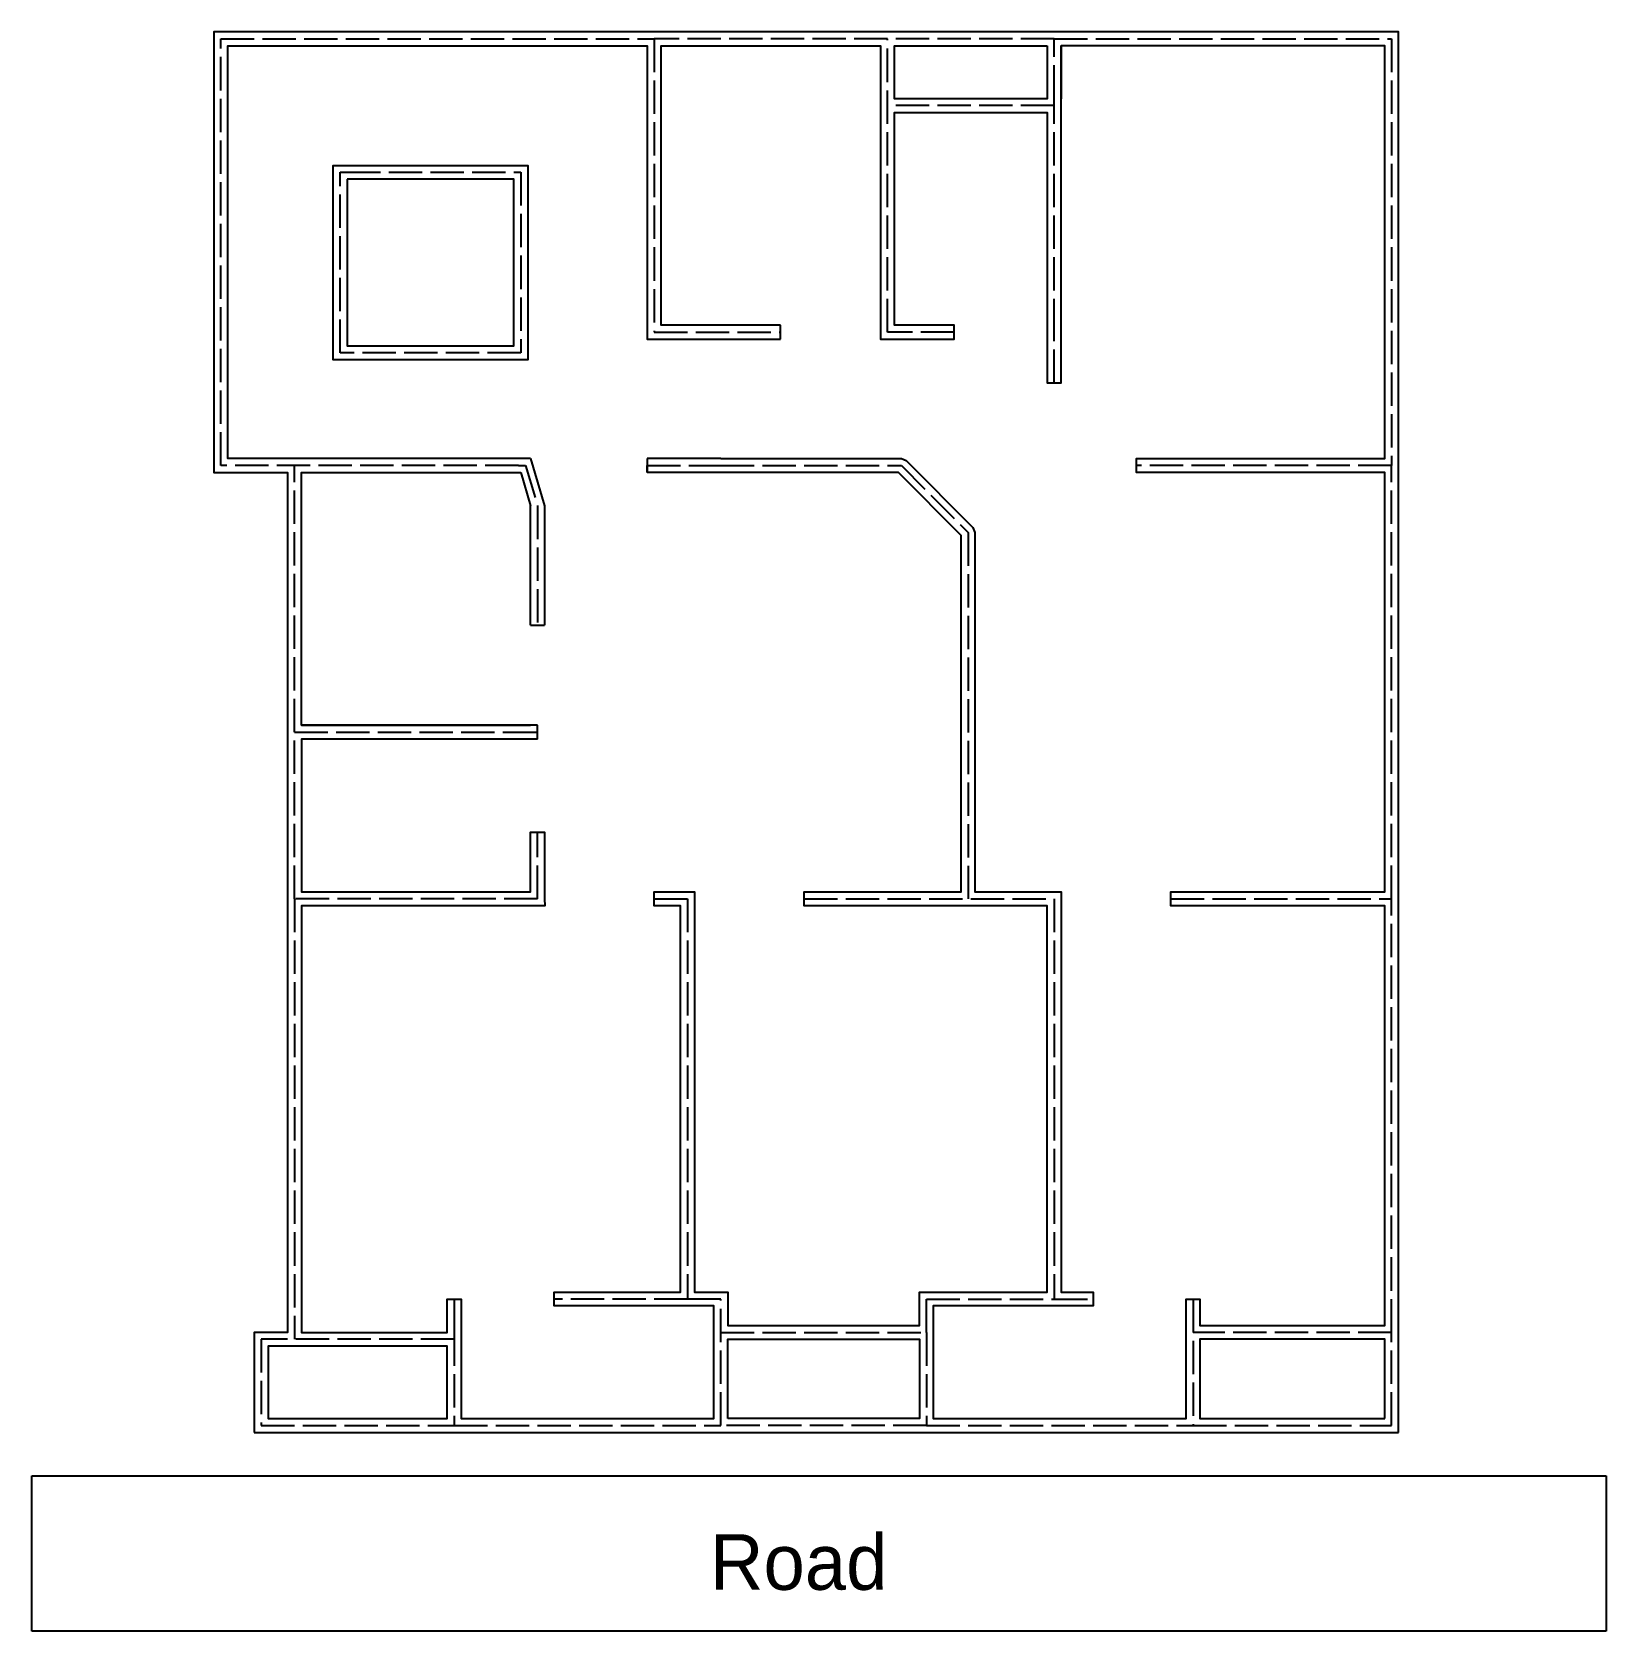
# Model space of a CAD drawing. Header units: inches. Extents: x -40 to 527, y -639 to -64.
import ezdxf

# ---------------------------------------------------------------- set-up
doc = ezdxf.new("R2010")
doc.units = ezdxf.units.IN
doc.header["$MEASUREMENT"] = 0
doc.linetypes.add('ACAD_ISO02W100', pattern=[15, 12, -3])
doc.layers.get('0').update_dxf_attribs({"true_color": 0xe7f0ff})

msp = doc.modelspace()

# ---------------------------------------------------------------- linework, layer by layer
at = {"color": 18, "linetype": 'ACAD_ISO02W100', "true_color": 0x000000}
for p, q in [((328.13, -90.07), (268.13, -90.07)), ((137.86, -219.57), (142.13, -234.07)), ((181.63, -219.57), (208.13, -219.57)), ((142.13, -234.07), (142.13, -277.07)), ((142.13, -375.57), (142.13, -351.57)), ((370.13, -375.57), (449.63, -375.57))]:
    msp.add_line(p, q, dxfattribs=at)
at = {"color": 18, "true_color": 0x000000}
for p, q in [((73.63, -114.07), (73.63, -114.07)), ((229.63, -174.07), (229.63, -169.07)), ((139.63, -217.07), (134.63, -217.07)), ((139.63, -217.07), (144.63, -234.07)), ((208.13, -217.07), (181.63, -217.07)), ((181.63, -217.07), (181.63, -219.57)), ((135.36, -219.57), (137.86, -219.57)), ((136.1, -222.07), (139.63, -234.07)), ((181.63, -222.07), (181.63, -219.57)), ((181.63, -219.57), (181.63, -222.07)), ((208.13, -222.07), (181.63, -222.07)), ((139.63, -277.07), (139.63, -234.07)), ((144.63, -234.07), (144.63, -277.07)), ((139.63, -277.07), (144.63, -277.07)), ((142.13, -313.07), (139.63, -313.07)), ((142.13, -315.57), (142.13, -313.07)), ((142.13, -318.07), (142.13, -315.57)), ((184.13, -373.07), (184.13, -373.07)), ((-39.84, -583.23), (526.81, -583.23)), ((-39.84, -639.06), (-39.84, -583.23)), ((526.81, -583.23), (526.81, -639.06)), ((526.81, -639.06), (-39.84, -639.06))]:
    msp.add_line(p, q, dxfattribs=at)
for points in [[(452.13, -567.57), (452.13, -531.57), (452.13, -375.57), (452.13, -219.57), (452.13, -63.57), (328.13, -63.57), (268.13, -63.57), (184.13, -63.57), (181.63, -63.57), (25.63, -63.57), (25.63, -222.07), (28.13, -222.07), (52.13, -222.07), (52.13, -315.57), (52.13, -375.57), (52.13, -531.57), (52.13, -531.57), (40.13, -531.57), (40.13, -567.57)], [(139.63, -217.07), (30.63, -217.07), (30.63, -68.57), (181.63, -68.57), (181.63, -171.57), (181.63, -174.07), (229.63, -174.07)], [(229.63, -169.07), (186.63, -169.07), (186.63, -68.57), (265.63, -68.57), (265.63, -171.57), (265.63, -174.07), (268.13, -174.07), (292.13, -174.07), (292.13, -169.07), (270.63, -169.07), (270.63, -92.57), (325.63, -92.57), (325.63, -171.57), (325.63, -189.87), (330.63, -189.87), (330.63, -171.57), (330.63, -87.57), (330.63, -68.57), (330.63, -87.57)], [(208.13, -217.07), (273.13, -217.07), (274.9, -217.8), (298.9, -241.95), (299.63, -243.72), (299.63, -373.07), (328.13, -373.07), (330.63, -373.07), (330.63, -375.57), (330.63, -517.07), (342.13, -517.07), (342.13, -522.07), (328.13, -522.07), (284.63, -522.07), (284.63, -531.57), (284.63, -562.57), (375.63, -562.57), (375.63, -519.57), (380.63, -519.57), (380.63, -529.07), (447.13, -529.07), (447.13, -378.07), (370.13, -378.07), (370.13, -373.07), (447.13, -373.07), (447.13, -222.07), (357.83, -222.07), (357.83, -217.07), (447.13, -217.07), (447.13, -68.57), (330.63, -68.57)], [(139.63, -313.07), (57.13, -313.07), (57.13, -222.07), (136.1, -222.07)], [(142.13, -318.07), (57.13, -318.07), (57.13, -373.07), (139.63, -373.07), (139.63, -351.57), (144.63, -351.57), (144.63, -375.57), (144.78, -378.07), (142.13, -378.07), (57.13, -378.07), (57.13, -531.57), (109.63, -531.57), (109.63, -519.57), (114.63, -519.57), (114.63, -531.57), (114.63, -562.57), (205.63, -562.57), (205.63, -522.07), (196.13, -522.07), (148.13, -522.07), (148.13, -517.07), (193.63, -517.07), (193.63, -378.07), (184.13, -378.07), (184.13, -373.07), (196.13, -373.07), (198.63, -373.07), (198.63, -375.57), (198.63, -517.07), (208.13, -517.07), (210.63, -517.07), (210.63, -519.57), (210.63, -529.07), (279.63, -529.07), (279.63, -519.57), (279.63, -517.07), (282.13, -517.07), (325.63, -517.07), (325.63, -378.07), (238.13, -378.07), (238.13, -373.07), (294.63, -373.07), (294.63, -244.75), (272.09, -222.07), (208.13, -222.07)], [(57.13, -313.07), (139.63, -313.07)], [(40.13, -567.57), (112.13, -567.57), (208.13, -567.57), (282.13, -567.57), (378.13, -567.57), (452.13, -567.57)]]:
    msp.add_lwpolyline(points, dxfattribs=at)
at = {"color": 18, "linetype": 'ACAD_ISO02W100', "true_color": 0x000000}
for points in [[(135.36, -219.57), (28.13, -219.57), (28.13, -66.07), (184.13, -66.07), (184.13, -171.57), (229.63, -171.57)], [(292.13, -171.57), (268.13, -171.57), (268.13, -66.07), (184.13, -66.07)], [(328.13, -189.87), (328.13, -171.57), (328.13, -87.57), (328.13, -66.07), (268.13, -66.07)], [(328.13, -66.07), (449.63, -66.07), (449.63, -219.57)], [(142.13, -375.57), (54.63, -375.57), (54.63, -315.57), (54.63, -219.57)], [(208.13, -219.57), (273.13, -219.57), (297.13, -243.72), (297.13, -375.57)], [(449.63, -531.57), (449.63, -375.57), (449.63, -219.57), (357.83, -219.57)], [(54.63, -315.57), (142.13, -315.57)], [(54.63, -375.57), (54.63, -531.57), (54.63, -534.07)], [(184.13, -375.57), (196.13, -375.57), (196.13, -519.57), (148.13, -519.57)], [(238.13, -375.57), (328.13, -375.57), (328.13, -519.57)], [(112.13, -519.57), (112.13, -531.57), (112.13, -565.07), (208.13, -565.07)], [(282.13, -565.07), (208.13, -565.07), (208.13, -519.57), (196.13, -519.57)], [(208.13, -531.57), (282.13, -531.57), (282.13, -519.57), (328.13, -519.57), (342.13, -519.57)], [(378.13, -519.57), (378.13, -565.07), (449.63, -565.07), (449.63, -531.57), (378.13, -531.57)], [(112.13, -534.07), (52.13, -534.07), (42.63, -534.07), (42.63, -565.07), (112.13, -565.07)], [(282.13, -531.57), (282.13, -565.07), (378.13, -565.07)]]:
    msp.add_lwpolyline(points, dxfattribs=at)
at = {"color": 18, "true_color": 0x000000}
for points in [[(325.63, -68.57), (325.63, -87.57), (270.63, -87.57), (270.63, -68.57)], [(138.63, -179.07), (138.63, -181.57), (68.63, -181.57), (68.63, -111.57), (138.63, -111.57), (138.63, -176.57)], [(73.63, -116.57), (73.63, -176.57), (133.63, -176.57), (133.63, -116.57)], [(210.63, -562.57), (210.63, -534.07), (279.63, -534.07), (279.63, -562.57)], [(447.13, -562.57), (447.13, -534.07), (380.63, -534.07), (380.63, -562.57)], [(52.13, -536.57), (45.13, -536.57), (45.13, -562.57), (109.63, -562.57), (109.63, -536.57)]]:
    msp.add_lwpolyline(points, close=True, dxfattribs=at)
at = {"color": 18, "linetype": 'ACAD_ISO02W100', "true_color": 0x000000}
msp.add_lwpolyline([(73.63, -114.07), (136.13, -114.07), (136.13, -176.57), (136.13, -179.07), (71.13, -179.07), (71.13, -114.07)], close=True, dxfattribs=at)

# ---------------------------------------------------------------- texts
at = {"color": 18, "true_color": 0x000000, "insert": (204.19, -604.23), "char_height": 20, "attachment_point": 1}
msp.add_mtext_dynamic_manual_height_columns('Road', width=116.0489, gutter_width=1, heights=[0], dxfattribs=at)

doc.saveas('drawing.dxf')
